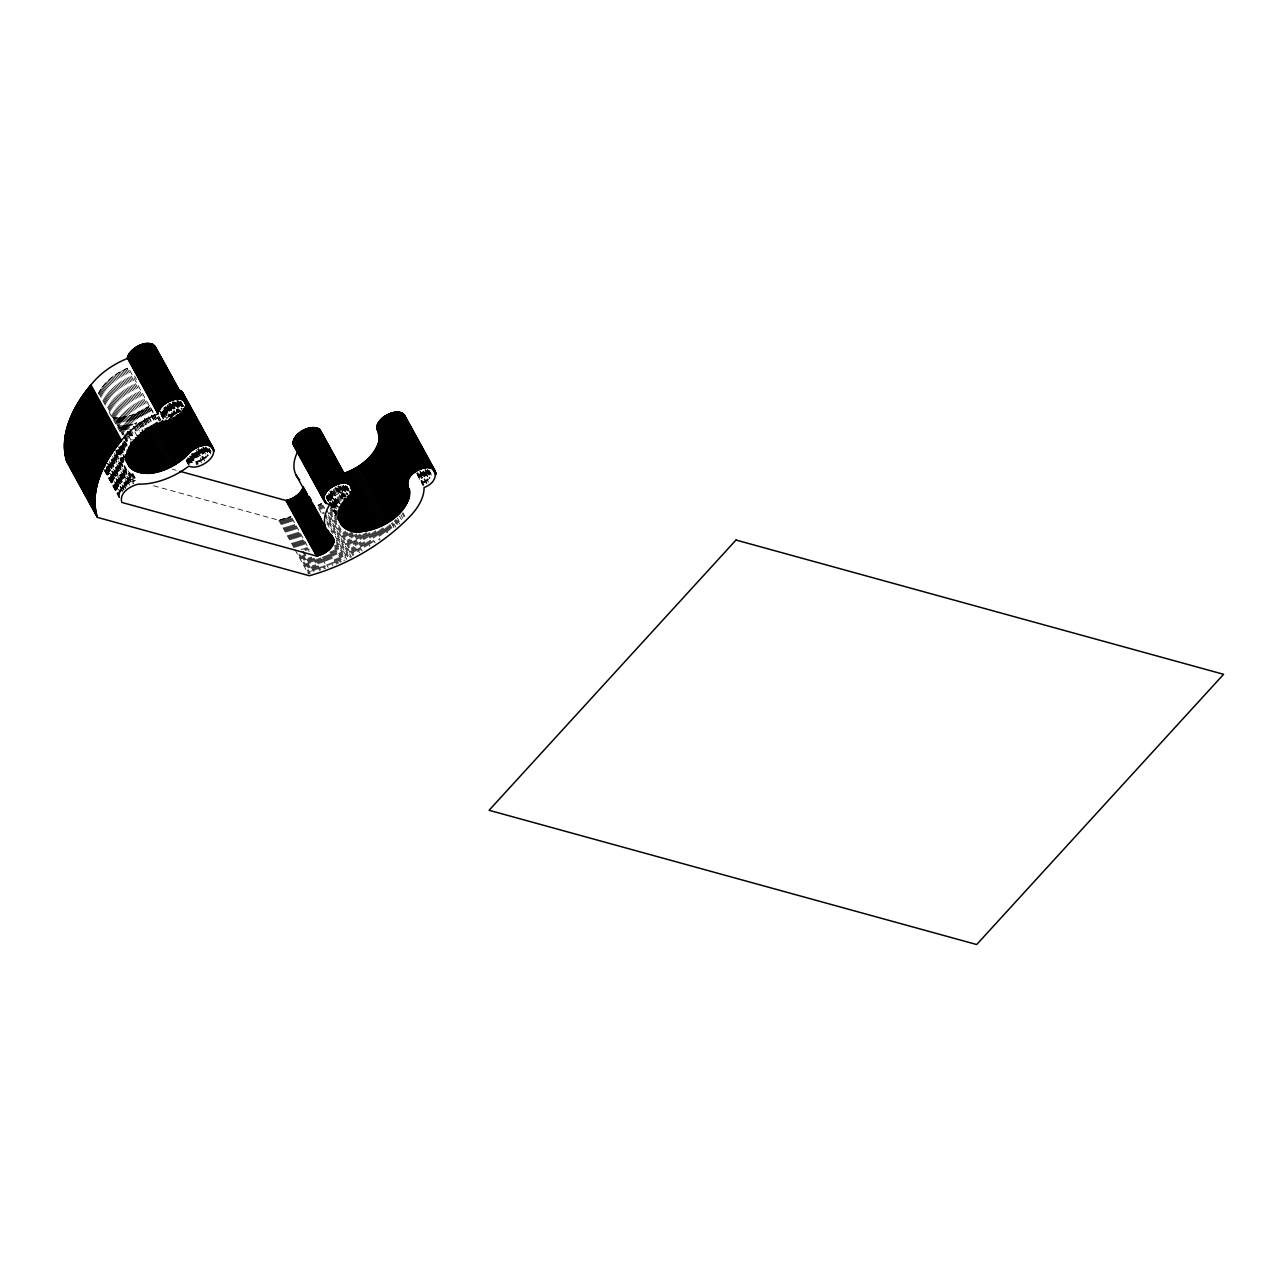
<?xml version="1.0" encoding="UTF-8"?>
<svg xmlns="http://www.w3.org/2000/svg" width="1288" height="1288" viewBox="0 0 1288 1288"><rect width="100%" height="100%" fill="white"/><g stroke="black" fill="none" stroke-linecap="round" stroke-linejoin="round"><path stroke-width="0.75" stroke-dasharray="5 3.75" d="M98.146 394.031C104.038 381.586 115.936 372.989 128.381 367.837L153.175 412.933M180.755 402.291L172.544 408.747L162.771 411.21L166.587 418.149M112.41 417.634C125.741 418.729 138.895 413.432 149.585 405.801M327.249 500.42L348.082 487.508M321.05 512.56L317.234 505.621L321.823 503.318M153.562 485.737L278.836 520.223L291.072 516.456M116.371 453.811L124.083 455.936M172.27 469.202L176.134 470.265M105.375 472.471L138.138 481.487M429.21 470.442L431.11 473.92M428.92 470.861L431.786 476.077M427.664 469.556L431.48 476.496M427.342 469.975L431.158 476.914M426.988 470.394L430.804 477.333M426.634 470.796L430.45 477.735M425.314 469.476L430.079 478.138M424.911 469.879L429.677 478.54M425.459 472.004L429.274 478.943M425.04 472.39L428.856 479.329M423.655 471.038L428.421 479.716M423.205 471.424L427.97 480.102M422.738 471.794L428.469 482.195M422.271 472.149L427.036 480.827M421.788 472.503L426.553 481.181M420.339 471.102L427.004 483.258M419.824 471.44L426.505 483.58M420.258 473.501L425.04 482.163M419.743 473.807L424.509 482.485M419.212 474.097L423.977 482.775M417.731 472.648L423.446 483.064M417.183 472.921L423.865 485.077M416.636 473.195L423.317 485.334M417.36 475.031L423.076 485.431M402.919 512.753L404.818 516.214M402.226 513.429L404.142 516.891M400.858 514.765L402.758 518.227M399.457 516.086L401.373 519.563M397.332 518.066L399.248 521.543M397.573 520.465L399.473 523.926M395.899 519.386L397.799 522.848M395.158 520.03L398.024 525.23M394.434 520.674L396.334 524.152M393.903 523.701L395.819 527.178M392.212 522.622L394.112 526.084M391.455 523.25L394.321 528.466M389.942 524.522L391.858 528M389.185 525.166L391.085 528.627M388.413 525.794L390.328 529.255M387.64 526.422L389.556 529.883M386.867 527.05L388.783 530.511M386.094 527.661L387.994 531.139M385.305 528.289L388.171 533.49M384.516 528.901L386.432 532.363M382.778 527.774L386.593 534.713M381.989 528.386L385.804 535.325M381.184 528.998L384.049 534.198M380.379 529.61L383.244 534.81M379.574 530.205L382.439 535.406M378.769 530.801L381.634 536.017M377.948 531.397L381.763 538.336M377.143 531.992L379.992 537.209M375.355 530.849L380.137 539.527M374.534 531.445L379.3 540.107M373.713 532.024L377.529 538.964M372.876 532.604L376.692 539.543M347.116 486.333L349.016 489.794M346.762 486.655L349.628 491.871M347.245 488.088L349.161 491.549M372.039 533.184L375.855 540.123M345.683 485.447L348.549 490.648M345.426 485.866L348.275 491.066M345.136 486.284L348.002 491.501M371.202 533.763L375.017 540.702M344.83 486.719L347.696 491.919M343.558 485.399L347.47 492.692M369.415 532.588L375.13 543.005M343.22 485.818L347.985 494.479M343.043 485.576L347.824 494.254M342.866 486.22L347.631 494.898M344.733 489.794L347.583 494.995M368.561 533.168L373.343 541.829M342.495 486.639L346.311 493.578M341.674 485.85L346.456 494.528M342.109 487.041L345.925 493.98M367.724 533.731L372.49 542.409M340.322 486.075L346.053 496.492M365.921 532.556L371.636 542.956M340.161 486.301L345.876 496.717M342.173 491.485L345.039 496.685M365.067 533.119L370.783 543.52M338.986 486.268L344.701 496.669M338.325 485.608L345.007 497.748M341.32 492.032L344.186 497.232M364.214 533.667L369.93 544.083M337.649 486.413L343.381 496.814M338.454 488.377L343.236 497.055M340.467 492.579L343.316 497.796M363.345 534.214L370.026 546.37M337.295 488.249L343.027 498.665M336.732 487.701L343.397 499.841M362.492 534.761L368.207 545.178M336.007 488.313L341.739 498.73M335.041 487.025L341.706 499.164M361.622 535.309L367.338 545.726M334.735 488.345L341.674 501.161M359.803 534.118L367.434 547.996M333.705 489.134L340.386 501.274M358.933 534.649L365.599 546.804M333.238 489.987L339.791 502.336M358.048 535.196L364.729 547.336M332.996 491.63L340.016 504.494M356.229 533.989L363.86 547.867M332.578 491.259L339.259 503.399M331.145 490.567L338.76 504.445M355.343 534.504L362.974 548.382M330.71 491.291L338.342 505.17M330.694 491.63L338.245 505.54M354.458 535.035L362.089 548.913M329.631 491.066L338.213 506.683M330.308 492.66L337.939 506.538M332.594 497.393L338.325 507.794M351.672 532.089L362.17 551.167M330.469 494.27L337.15 506.409M329.986 493.707L337.617 507.585M329.454 493.964L337.086 507.842M350.787 532.604L360.318 549.944M329.712 494.721L336.377 506.876M328.472 493.626L336.152 507.891M330.823 498.408L336.554 508.824M349.901 533.103L359.433 550.459M328.36 495.011L336.941 510.611M328.521 496.283L336.603 511.062M349 533.618L359.497 552.697M328.247 495.993L336.828 511.61M327.667 495.816L336.249 511.433M327.233 495.22L336.764 512.576M326.846 495.317L336.764 513.526M347.164 532.395L357.645 551.473M327.039 496.524L328.939 499.986M329.889 501.724L336.571 513.864M327.265 497.12L329.181 500.581M330.131 502.32L336.812 514.459M326.428 496.299L336.909 515.377M326.589 497.088L328.488 500.662M329.438 502.288L336.732 515.538M345.313 531.155L357.71 553.711M326.798 498.054L328.698 501.531M329.648 503.254L336.442 515.522M326.428 497.989L328.327 501.451M329.132 503.012L336.925 517.068M331.064 507.359L336.78 517.776M344.411 531.654L356.808 554.194M330.163 507.858L336.844 519.998M343.51 532.137L355.907 554.693M330.211 510.08L354.055 553.454M330.259 512.302L354.103 555.659M329.358 512.785L353.202 556.142M326.54 509.79L351.334 554.886M322.773 505.057L324.673 508.519M328.488 515.458L351.382 557.092M320.905 503.785L323.771 508.985M328.537 517.663L350.465 557.559M319.988 504.252L323.803 511.191M324.753 512.93L348.597 556.287M319.07 504.703L323.852 513.381M324.801 515.12L347.68 556.754M318.152 505.17L322.934 513.832M326.75 520.771L347.728 558.944M326.782 522.96L332.497 533.377M336.313 540.316L346.81 559.394M336.345 542.49L344.926 558.106M336.377 544.679L344.959 560.28M335.46 545.114L344.041 560.731M334.526 545.549L342.157 559.427M334.558 547.706L341.24 559.845M334.59 549.863L341.256 562.019M333.656 550.298L340.338 562.437M332.723 550.717L338.454 561.117M331.789 551.119L338.47 563.259M330.871 551.538L337.537 563.677M329.937 551.94L336.603 564.08M329.953 554.065L334.719 562.743M329.02 554.468L333.785 563.13M328.086 554.854L332.851 563.532M327.136 555.241L332.868 565.641M326.202 555.627L330.968 564.289M325.268 555.997L330.034 564.675M324.334 556.368L329.1 565.046M323.385 556.738L328.15 565.416M322.451 557.092L328.166 567.509M322.467 559.185L326.283 566.124M320.567 557.801L325.333 566.479M319.617 558.155L325.349 568.572M318.683 558.493L324.399 568.91M317.733 558.847L322.515 567.509M316.8 559.169L321.565 567.847M315.85 559.507L320.615 568.169M292.022 518.195L309.184 549.413M313.966 558.09L320.632 570.23M290.122 516.778L309.201 551.473M313.016 558.412L319.698 570.552M289.188 517.1L307.301 550.057M311.116 556.996L317.798 569.135M288.238 517.406L306.367 550.362M310.183 557.302L316.848 569.441M287.305 517.712L305.417 550.668M309.233 557.607L315.914 569.747M286.355 518.001L303.517 549.235M308.299 557.913L315.914 571.792M285.421 518.307L302.583 549.525M303.533 551.264L314.98 572.081M284.471 518.597L301.634 549.815M302.599 551.554L314.031 572.371M283.537 518.871L298.784 546.627M303.566 555.305L312.147 570.922M282.587 519.161L297.85 546.917M302.616 555.595L311.197 571.196M281.653 519.434L296.9 547.191M301.682 555.869L310.263 571.47M280.704 519.708L295.966 547.464M299.782 554.404L310.279 573.482M279.77 519.966L295.033 547.722M298.848 554.661L309.329 573.74M278.836 520.223L294.083 547.98M295.049 549.718L308.396 574.013M209.107 448.337L211.023 451.798M208.881 448.755L210.797 452.233M208.64 449.19L210.54 452.651M208.366 449.609L211.232 454.809M207.127 448.288L209.992 453.505M181.077 401.872L183.943 407.089M205.871 446.984L209.686 453.923M180.932 401.808L183.798 407.008M180.417 401.856L183.62 407.507M205.549 447.403L209.364 454.342M179.966 401.647L182.816 406.847M179.869 401.92L183.282 407.91M205.211 447.822L209.026 454.761M179.676 402.065L182.542 407.282M179.338 402.017L182.204 407.217M204.856 448.224L208.672 455.163M179.37 402.5L182.236 407.7M177.841 400.375L181.656 407.314M203.536 446.904L208.302 455.582M178.098 401.18L181.914 408.119M177.293 400.488L182.172 409.133M203.15 447.306L207.915 455.984M177.776 401.598L181.592 408.538M176.73 400.616L181.753 409.536M202.747 447.709L207.513 456.371M177.052 402.42L180.948 409.439M203.279 449.834L207.094 456.773M176.569 402.661L180.481 409.761M201.894 448.482L206.66 457.16M176.021 402.838L180.787 411.516M201.443 448.852L206.209 457.53M174.894 401.872L180.61 412.289M200.976 449.222L205.742 457.9M175.458 403.031L180.223 411.709M176.665 406.219L179.531 411.419M200.509 449.593L205.275 458.27M174.46 402.259L180.175 412.675M173.381 401.727L179.113 412.144M200.026 449.947L204.792 458.609M172.834 401.969L178.565 412.369M198.577 448.546L204.293 458.963M172.125 401.647L178.05 412.45M198.078 448.884L204.744 461.024M172.286 402.21L178.002 412.627M172.608 403.724L177.535 412.772M197.563 449.206L203.279 459.607M172.689 404.207L177.454 412.885M172.109 404.078L176.875 412.756M172.157 404.496L176.923 413.158M197.998 451.251L202.763 459.929M171.61 404.416L176.376 413.448M197.467 451.557L202.232 460.219M171.095 404.738L175.941 413.673L170.129 403.337M195.969 450.108L201.701 460.508M169.63 403.321L175.41 413.947M196.388 452.12L201.153 460.782M169.613 403.659L175.329 414.06M169.098 403.611L174.814 414.028M169.098 403.981L174.814 414.382M195.84 452.378L201.556 462.795M168.599 404.303L174.315 414.72M195.293 452.635L200.059 461.297M168.97 405.913L173.751 414.704M194.73 452.861L199.511 461.539M169.05 406.396L173.816 415.058M168.422 406.187L173.204 414.929M194.182 453.086L198.948 461.764M167.617 405.012L173.333 415.412M167.15 405.366L172.866 415.783M193.619 453.296L198.384 461.973M167.327 406.67L172.415 416.153M193.071 453.489L197.837 462.167M166.764 406.895L172.495 417.312M192.508 453.666L198.223 464.066M165.798 406.509L171.932 417.521M191.944 453.827L197.676 464.227M165.379 406.895L171.368 417.714M191.397 453.972L197.112 464.388M165.089 407.475L170.805 417.682M191.799 455.839L196.565 464.517M164.977 407.298L170.708 417.698M166.442 410.856L170.258 417.795M191.236 455.952L195.052 462.891M164.542 407.652L169.356 416.362M164.22 408.103L168.986 416.781M190.705 456.049L194.504 462.988M163.978 407.797L168.744 416.475M163.866 408.521L168.631 417.183M190.157 456.145L193.973 463.084M164.381 409.665L168.197 416.604M164.832 411.097L167.682 416.298M189.626 456.21L193.442 463.149M164.3 411.146L167.166 416.362M190.044 457.997L192.91 463.197M162.996 409.552L167.762 418.23M189.529 458.029L192.395 463.229M163.27 411.194L167.086 418.133M189.014 458.045L191.88 463.245M188.515 458.045L191.381 463.245M162.272 411.194L166.764 419.228M188.032 458.029L190.882 463.229M162.755 412.885L165.605 418.085M187.549 457.997L190.399 463.197M162.272 412.836L165.138 418.036M188.032 459.671L189.932 463.149M160.968 411.548L164.784 418.487M187.565 459.607L189.481 463.084M161.37 412.691L164.236 417.892M187.13 459.526L189.03 463.004M159.986 410.856L163.801 417.795M186.696 459.43L188.612 462.907M160.533 412.482L164.349 419.421M187.227 461.056L189.143 464.517M161.081 414.076L163.946 419.292M186.841 460.927L188.74 464.388M160.694 413.931L163.721 419.453M186.454 460.766L188.354 464.244M161.467 415.589L163.367 419.051M186.261 460.685L188.177 464.163M158.617 416.137L160.533 419.598M158.827 417.103L160.726 420.58M157.458 417.054L159.374 420.516M134.548 375.967L136.448 379.445M157.426 417.602L159.342 421.079M150.535 407.539L153.401 412.74M154.351 414.478L157.217 419.679M154.125 414.672L156.991 419.872M148.362 406.67L152.177 413.609M153.143 415.348L155.993 420.548M126.997 368.416L151.791 413.512M152.741 415.251L155.607 420.452M147.122 407.523L154.753 421.401M125.612 369.012L150.406 414.124M151.356 415.847L154.222 421.063M145.85 408.344L148.716 413.545M124.244 369.656L148.088 413.029M144.562 409.133L152.177 423.011M122.875 370.332L147.669 415.428M148.635 417.167L152.435 424.106M143.242 409.89L146.108 415.106M121.539 371.041L146.333 416.137M147.283 417.876L150.149 423.076M141.905 410.631L149.537 424.509M120.203 371.765L144.997 416.877M145.947 418.6L149.762 425.539M140.569 411.339L143.435 416.539M144.385 418.278L148.201 425.217M118.882 372.538L143.692 417.634M144.642 419.373L147.492 424.573M139.201 412.015L143.016 418.954M143.982 420.677L146.832 425.893M117.594 373.327L142.388 418.423M143.338 420.162L146.204 425.362M137.832 412.643L140.698 417.859M116.323 374.148L141.117 419.244M142.083 420.983L144.932 426.183M136.448 413.255L140.263 420.194M141.229 421.933L144.079 427.133M115.083 374.985L139.877 420.097M140.827 421.836L143.692 427.036M135.063 413.834L138.879 420.774M139.828 422.496L142.694 427.713M113.859 375.871L138.653 420.967M139.603 422.706L142.469 427.906M133.678 414.366L137.494 421.305M138.444 423.044L141.31 428.244M112.668 376.756L137.462 421.852M138.412 423.591L141.278 428.791M132.278 414.865L137.043 423.543M111.493 377.674L136.287 422.77M137.252 424.509L140.102 429.709M130.877 415.332L139.458 430.949M110.365 378.608L135.16 423.704M136.109 425.443L138.975 430.643M129.476 415.75L133.292 422.689M109.255 379.558L134.065 424.67M135.015 426.392L138.83 433.332M128.092 416.137L132.857 424.815M133.807 426.553L137.623 433.493M108.192 380.54L136.802 432.575M126.707 416.491L131.473 425.169M107.162 381.522L131.006 424.895M134.821 431.834L136.737 435.296M125.322 416.797L130.088 425.475M106.18 382.52L130.024 425.893M123.954 417.071L129.685 427.471M130.635 429.21L134.451 436.149M105.23 383.534L129.058 426.908M122.602 417.296L129.267 429.435M130.233 431.174L134.049 438.113M104.312 384.565L129.106 429.661M130.056 431.399L133.872 438.339M121.249 417.489L127.931 429.629M128.881 431.367L132.696 438.306M103.443 385.595L132.052 437.646M119.929 417.634L126.61 429.773M127.56 431.512L132.326 440.174M102.621 386.642L126.449 430.015M127.415 431.738L131.231 438.677M118.625 417.731L125.29 429.886M129.106 436.825L131.022 440.287M101.833 387.688L125.677 431.061M126.627 432.8L130.442 439.739M117.337 417.795L124.968 431.673M101.092 388.751L124.936 432.108M125.902 433.847L129.718 440.786M116.065 417.827L123.696 431.705M100.416 389.797L124.26 433.171M125.21 434.909L129.025 441.848M114.825 417.795L124.356 435.151M125.306 436.89L129.122 443.829M99.772 390.86L123.616 434.233M124.566 435.972L128.381 442.911M113.602 417.747L123.149 435.086M124.099 436.825L127.915 443.764M99.176 391.922L123.02 435.296M123.986 437.018L127.786 443.958M98.645 392.985L105.326 405.124M109.126 412.063L121.958 434.99M125.338 441.559L127.254 445.02M124.614 441.784L127.48 446.984M123.906 440.866L126.771 446.083M123.471 441.929L126.321 447.129M123.085 442.959L126.208 448.305M122.28 442.831L125.612 449.206M122.215 444.263L126.031 451.203M122.183 445.648L125.999 452.587M122.247 446.034L125.113 451.251M121.12 445.31L125.065 452.201M121.008 446.292L124.823 453.231M120.428 446.115L124.244 453.054M120.573 447.355L124.389 454.294M120.943 448.208L123.809 453.424M119.8 446.823L123.857 454.358M120.026 447.983L123.841 454.922M120.138 448.321L123.954 455.26M118.721 446.743L124.437 457.143M118.866 447.467L124.324 457.031M119.043 448.095L124.34 457.739M119.51 449.415L124.276 458.077M132.857 473.694L136.673 480.633M118.947 449.512L123.712 458.19M132.294 473.807L136.109 480.746M118.383 449.641L124.115 460.058M131.746 473.936L135.562 480.875M117.82 449.786L123.551 460.202M131.183 474.081L134.999 481.02M117.256 449.947L123.938 462.086M129.653 472.503L134.435 481.181M116.693 450.124L124.324 464.002M128.14 470.941L133.855 481.342M116.129 450.317L133.292 481.535M115.566 450.526L133.678 483.483M115.952 452.474L133.115 483.692M116.339 454.439L131.601 482.195M115.791 454.696L131.038 482.453M114.278 453.215L130.49 482.71M114.68 455.228L129.943 482.984M114.133 455.517L130.346 485.013M114.552 457.546L129.814 485.302M114.02 457.868L128.317 483.886M112.539 456.451L127.802 484.208M112.974 458.512L127.287 484.546M112.475 458.866L126.788 484.884M111.975 459.22L127.238 486.977M111.493 459.575L125.805 485.608M111.026 459.945L125.338 485.979M111.525 462.07L125.838 488.088M111.074 462.456L125.387 488.474M110.655 462.843L124.002 487.138M109.287 461.523L123.584 487.54M109.834 463.664L124.147 489.681M109.448 464.066L123.761 490.084M109.078 464.485L122.441 488.78M107.773 463.165L122.086 489.199M107.451 463.6L122.714 491.356M108.095 465.757L122.392 491.774M107.79 466.176L121.136 490.47M107.516 466.61L120.863 490.905M107.258 467.045L120.605 491.324M107.017 467.464L120.38 491.758M105.858 466.159L120.154 492.193M106.614 468.333L119.961 492.612M106.437 468.751L119.784 493.046M106.292 469.17L119.639 493.465M106.147 469.589L119.51 493.884M106.051 470.007L119.398 494.302M105.954 470.426L119.301 494.705M104.892 469.492L119.204 495.51M104.875 469.879L119.172 495.896M104.875 470.265L119.204 496.669M104.94 471.022L119.317 497.393M104.248 470.329L119.51 498.086M136.399 423.028A54.209 31.17 -28.8 0 1 134.451 423.784M132.503 424.476A54.209 31.17 -28.8 0 1 117.063 428.147"/><path stroke-width="1.5" d="M66.831 461.861C58.234 433.026 74.72 403.772 92.961 382.504A125.596 72.209 -28.8 0 1 94.62 380.62A54.209 31.17 -28.8 0 1 127.045 358.644C128.929 347.841 151.517 335.637 155.993 349.853M97.341 517.374C88.759 488.538 105.23 459.285 123.487 438.017A125.596 72.209 -28.8 0 1 125.145 436.133A54.209 31.17 -28.8 0 1 157.555 414.14C158.263 401.776 188.628 390.361 185.665 408.634C179 421.965 161.644 419.888 150.712 427.278C137.542 434.426 118.593 452.861 130.796 468.188C147.653 480.054 170.676 469.379 184.699 457.61C190.511 450.977 198.272 444.279 207.754 445.229C224.869 451.863 199.914 471.907 188.934 466.047A54.209 31.17 -28.8 0 1 138.573 484.095C130.555 485.769 118.85 492.885 121.829 502.433L316.51 556.03C324.544 554.371 336.232 547.255 333.254 537.708A54.209 31.17 -28.8 0 1 329.503 504.767C313.129 497.828 337.746 477.413 349.016 484.208C357.162 490.036 346.231 498.569 342.93 503.689C330.774 517.679 345.876 536.307 362.443 531.509C382.295 528.869 403.595 516.504 409.471 496.347C407.942 487.524 404.979 476.399 415.815 471.537C434.33 458.109 444.167 479.909 424.058 487.524A54.209 31.17 -28.8 0 1 411.339 514.942A125.596 72.209 -28.8 0 1 409.584 516.794C382.198 544.824 347.052 565.158 309.345 575.736L97.341 517.374L66.638 461.281M342.882 473.71C357.629 468.703 372.216 458.866 378.108 443.909C382.617 436.23 372.635 427.761 379.686 420.951C384.484 413.48 404.303 406.171 405.237 419.437M295.741 447.934C284.294 435.36 319.247 417.312 321.404 434.861M179.982 471.328L285.984 500.517C293.374 498.923 301.151 494.173 303.34 486.558M178.565 389.958L181.994 391.793L183.476 394.933M404.529 415.171L435.376 471.295M403.611 414.092L435.779 472.648M403.031 413.625L435.827 473.018M402.725 413.416L435.859 473.759M402.387 413.223L435.843 474.145M402.033 413.046L432.559 468.558M432.945 469.347L435.811 474.548M401.663 412.885L432.188 468.397M401.293 412.74L431.802 468.252M400.89 412.595L431.399 468.108M400.471 412.482L430.997 467.995M400.053 412.385L430.562 467.898M399.602 412.289L430.128 467.802M399.151 412.224L429.661 467.737M398.684 412.176L429.194 467.689M398.201 412.144L428.727 467.657M397.718 412.128L428.228 467.641M397.219 412.112L427.729 467.625M396.704 412.128L427.214 467.641M396.189 412.16L426.698 467.673M395.658 412.208L426.183 467.721M395.126 412.273L425.636 467.786M394.579 412.353L425.104 467.866M394.048 412.45L424.557 467.963M393.5 412.562L424.01 468.075M392.937 412.691L423.462 468.204M392.389 412.836L422.899 468.349M391.826 412.997L422.351 468.51M391.262 413.174L421.788 468.687M390.715 413.368L421.224 468.88M390.151 413.577L420.677 469.09M389.588 413.786L420.113 469.299M389.04 414.028L419.566 469.54M388.493 414.269L419.002 469.782M387.946 414.527L418.455 470.04M387.398 414.8L417.924 470.313M386.867 415.09L417.376 470.603M386.336 415.396L416.845 470.893M385.804 415.702L416.33 471.215M385.289 416.024L415.815 471.537M384.79 416.346L415.316 471.859M384.291 416.684L414.816 472.197M383.808 417.038L414.334 472.551M383.341 417.409L413.851 472.921M382.874 417.779L413.4 473.292M382.423 418.149L412.949 473.662M381.989 418.536L412.514 474.048M381.57 418.922L412.079 474.435M381.168 419.325L411.677 474.837M380.765 419.727L411.291 475.24M380.395 420.13L410.904 475.642M380.041 420.548L410.55 476.061M379.686 420.951L410.212 476.463M379.364 421.369L409.89 476.882M379.058 421.804L409.584 477.301M378.769 422.223L409.294 477.735M378.511 422.641L409.021 478.154M378.253 423.06L408.779 478.573M378.028 423.494L408.538 479.007M377.819 423.913L408.328 479.426M377.626 424.332L408.151 479.844M377.464 424.75L407.974 480.263M377.32 425.169L407.829 480.682M377.191 425.587L407.7 481.1M377.078 425.99L407.604 481.503M376.998 426.392L407.523 481.905M376.949 426.795L407.459 482.308M376.901 427.181L407.427 482.694M376.885 427.568L407.411 483.081M376.885 427.954L407.443 483.837M376.965 428.679L407.652 484.9M377.239 429.709L407.894 485.544M378.994 434.185L409.504 489.698M379.155 435.086L409.665 490.599M379.252 435.988L409.777 491.501M379.3 436.922L409.826 492.435M379.3 437.888L409.809 493.385M379.236 438.854L409.745 494.367M379.123 439.836L409.632 495.349M378.946 440.834L409.471 496.347M378.72 441.848L409.246 497.361M378.447 442.879L408.972 498.392M378.108 443.909L408.634 499.422M377.738 444.956L408.248 500.469M377.287 446.002L407.813 501.515M376.804 447.065L407.33 502.578M376.257 448.111L406.783 503.624M375.677 449.174L406.187 504.687M375.033 450.236L405.559 505.749M374.341 451.299L404.867 506.812M373.617 452.346L404.126 507.858M372.828 453.392L403.353 508.905M372.007 454.439L402.516 509.951M371.137 455.485L401.647 510.982M370.219 456.499L400.745 512.012M369.27 457.514L399.795 513.026M368.288 458.512L398.797 514.025M367.257 459.51L397.767 515.023M366.178 460.476L396.704 515.989M365.084 461.426L395.609 516.939M363.957 462.36L394.466 517.873M362.781 463.278L393.307 518.79M361.59 464.179L392.116 519.692M360.366 465.049L390.892 520.561M359.127 465.886L389.636 521.399M357.855 466.707L388.364 522.22M356.551 467.512L387.076 523.009M355.247 468.269L385.756 523.781M353.91 469.009L384.436 524.522M352.574 469.701L383.083 525.214M351.205 470.378L381.731 525.89M349.837 471.022L380.363 526.534M348.452 471.633L378.978 527.146M347.068 472.197L377.593 527.71M345.667 472.744L376.193 528.257M344.282 473.243L374.792 528.756M320.229 430.047L351.769 487.395M319.73 429.548L351.994 488.442M319.15 429.081L352.027 488.812M318.828 428.888L349.354 484.401M318.136 428.518L349.016 484.208M317.766 428.357L348.291 483.869M350.513 487.589L373.407 529.223M317.379 428.196L347.905 483.708M316.977 428.067L347.502 483.58M316.574 427.954L347.084 483.467M316.14 427.858L346.649 483.37M351.028 491.469L372.007 529.642M315.689 427.777L346.214 483.29M315.238 427.713L345.748 483.225M314.771 427.664L345.281 483.177M314.288 427.632L344.798 483.145M349.628 491.871L370.606 530.028M313.789 427.616L344.315 483.129M313.29 427.616L343.816 483.129M312.775 427.632L343.3 483.145M350.143 495.687L369.221 530.382M312.26 427.664L342.785 483.177M311.728 427.713L342.254 483.225M311.197 427.777L341.723 483.29M348.774 495.993L367.853 530.688M310.666 427.858L341.175 483.37M310.118 427.97L340.628 483.483M347.406 496.266L366.484 530.962M309.571 428.083L340.08 483.596M309.007 428.212L339.533 483.725M347.003 498.214L365.116 531.187M308.46 428.357L338.969 483.869M307.896 428.518L338.422 484.03M307.333 428.695L337.858 484.208M345.651 498.408L363.779 531.364M306.786 428.888L337.295 484.401M306.222 429.097L336.748 484.61M344.331 498.553L362.443 531.509M305.659 429.323L336.184 484.835M305.111 429.564L335.637 485.077M343.977 500.388L361.139 531.622M304.564 429.806L335.073 485.318M304.016 430.063L334.526 485.576M343.638 502.191L359.851 531.686M303.469 430.353L333.995 485.866M302.938 430.627L333.463 486.139M342.367 502.223L358.579 531.702M302.406 430.933L332.932 486.445M301.891 431.239L332.401 486.751M342.077 503.93L357.339 531.686M301.376 431.577L331.885 487.073M340.869 503.866L356.132 531.622M300.877 431.899L331.386 487.411M300.378 432.253L330.903 487.766M340.628 505.508L354.941 531.525M299.895 432.591L330.42 488.104M340.435 507.086L353.781 531.381M299.428 432.961L329.937 488.474M298.961 433.332L329.487 488.844M339.308 506.909L352.654 531.187M298.51 433.702L329.036 489.215M339.163 508.422L351.56 530.962M298.075 434.088L328.601 489.601M297.657 434.491L328.182 490.004M339.05 509.887L350.497 530.704M297.254 434.877L327.78 490.39M338.986 511.32L349.483 530.398M296.868 435.28L327.394 490.792M296.498 435.698L327.007 491.211M338.003 510.966L348.501 530.044M296.143 436.101L326.653 491.614M338.019 512.318L347.551 529.658M295.805 436.519L326.315 492.032M338.068 513.622L346.649 529.239M295.483 436.938L325.993 492.451M338.164 514.894L345.78 528.772M295.177 437.356L325.703 492.869M338.293 516.134L344.975 528.273M294.888 437.791L325.413 493.304M338.47 517.341L344.202 527.742M294.63 438.21L325.139 493.723M337.746 516.762L343.477 527.178M294.389 438.628L324.898 494.141M338.019 517.889L342.801 526.567M338.358 519L342.173 525.939M294.163 439.063L324.673 494.576M337.778 518.323L341.594 525.263M293.954 439.482L324.463 494.995M293.761 439.9L324.286 495.413M293.6 440.319L324.125 495.832M293.455 440.738L323.98 496.25M293.342 441.14L323.852 496.653M293.229 441.559L323.755 497.071M293.149 441.961L323.674 497.474M293.101 442.348L323.61 497.86M293.068 442.75L326.589 503.64M293.052 443.136L325.928 503.238M293.084 443.877L325.639 503.012M293.213 444.585L325.091 502.529M331.097 534.536L333.962 539.736M331.129 534.906L333.995 540.107M331.145 535.277L334.011 540.88M328.263 530.865L333.978 541.266M309.136 496.572L311.036 500.034M323.433 522.59L325.349 526.051M327.249 529.529L333.93 541.668M309.056 496.975L310.972 500.436M312.871 503.914L321.453 519.531M323.368 522.992L325.268 526.47M327.184 529.932L333.85 542.071M303.243 486.977L307.059 493.916M308.959 497.377L333.769 542.49M303.131 487.395L333.64 542.908M295.999 474.886L333.512 543.327M302.825 488.233L333.351 543.745M302.648 488.667L333.173 544.18M302.455 489.086L332.964 544.599M302.229 489.521L332.739 545.033M301.988 489.939L332.497 545.452M301.73 490.374L332.24 545.887M301.44 490.809L331.966 546.321M301.134 491.227L331.66 546.74M300.829 491.662L331.338 547.175M300.49 492.08L331 547.593M300.136 492.499L330.646 548.012M299.766 492.918L330.275 548.43M299.363 493.32L329.889 548.833M298.961 493.739L329.487 549.235M298.542 494.125L329.068 549.638M298.108 494.528L328.633 550.04M297.657 494.914L328.182 550.427M297.206 495.284L327.716 550.797M296.723 495.655L327.249 551.167M296.24 496.025L326.766 551.538M295.741 496.363L326.267 551.876M295.242 496.717L325.751 552.23M294.727 497.039L325.236 552.552M294.195 497.361L324.721 552.874M293.664 497.667L324.173 553.18M293.117 497.973L323.642 553.486M292.569 498.247L323.095 553.76M292.022 498.52L322.547 554.033M291.474 498.778L321.984 554.291M290.911 499.019L321.42 554.532M290.347 499.261L320.857 554.774M289.784 499.47L320.293 554.983M289.22 499.664L319.73 555.176M288.641 499.857L319.166 555.37M288.077 500.034L318.603 555.547M287.514 500.179L318.039 555.692M286.95 500.324L317.476 555.836M286.403 500.436L316.912 555.949M285.984 500.517L316.51 556.03M182.655 392.615L213.518 448.739M181.994 391.793L213.937 450.092M181.447 391.311L213.985 450.446M180.835 390.876L214.033 451.203M180.497 390.699L211.007 446.195M180.143 390.522L210.652 446.018M179.773 390.344L210.282 445.857M155.107 346.424L209.912 445.712M154.447 345.603L209.509 445.584M153.884 345.12L209.091 445.471M153.272 344.701L208.656 445.374M152.934 344.508L185.569 403.627M152.58 344.331L183.089 399.844M183.411 400.182L208.205 445.294M152.209 344.17L182.719 399.683M185.826 405.334L207.754 445.229M151.807 344.025L182.333 399.538M186.309 407.008L207.288 445.181M151.404 343.896L181.93 399.409M150.986 343.783L181.511 399.296M185.826 406.976L206.804 445.149M150.551 343.687L181.077 399.2M185.327 406.96L206.305 445.133M150.116 343.622L180.626 399.135M184.828 406.96L205.806 445.133M149.65 343.558L180.175 399.071M185.279 408.715L205.307 445.149M149.183 343.51L179.692 399.022M148.7 343.477L179.209 398.99M184.748 408.747L204.776 445.181M184.232 408.795L204.261 445.229M148.201 343.461L178.726 398.974M147.701 343.461L178.227 398.974M183.685 408.86L203.713 445.294M147.186 343.477L177.712 398.99M183.154 408.956L203.182 445.374M146.671 343.526L177.18 399.038M183.556 410.775L202.635 445.471M146.14 343.574L176.665 399.087M183.009 410.904L202.087 445.6M145.608 343.638L176.118 399.151M182.461 411.033L201.524 445.729M145.061 343.735L175.587 399.248M181.898 411.178L200.976 445.873M144.514 343.832L175.039 399.344M182.3 413.078L200.413 446.034M143.966 343.944L174.492 399.457M181.737 413.255L199.865 446.212M143.419 344.089L173.928 399.602M181.173 413.448L199.302 446.405M142.855 344.234L173.381 399.747M180.626 413.657L198.738 446.614M142.292 344.395L172.817 399.908M180.062 413.867L198.191 446.839M141.744 344.572L172.254 400.085M179.515 414.108L197.628 447.065M141.181 344.782L171.707 400.294M140.617 344.991L171.143 400.504M179.918 416.088L197.08 447.322M140.07 345.216L170.58 400.729M178.42 414.623L196.533 447.58M177.873 414.897L195.985 447.854M139.507 345.442L170.032 400.954M177.342 415.187L195.454 448.144M138.959 345.699L169.485 401.212M138.412 345.957L168.937 401.47M176.81 415.493L194.923 448.449M137.88 346.247L168.39 401.759M177.245 417.537L194.407 448.755M175.78 416.121L193.892 449.077M137.349 346.536L167.859 402.049M176.231 418.181L193.393 449.415M136.818 346.842L167.327 402.339M136.303 347.148L166.812 402.661M175.732 418.536L192.894 449.754M135.787 347.47L166.297 402.983M174.299 417.151L192.411 450.108M173.816 417.505L191.944 450.478M135.288 347.808L165.798 403.321M173.365 417.876L191.477 450.848M134.789 348.146L165.315 403.659M172.914 418.262L191.027 451.219M134.306 348.501L164.832 404.013M172.479 418.648L190.608 451.605M133.839 348.871L164.365 404.384M172.061 419.035L190.189 451.991M133.388 349.241L163.898 404.754M171.658 419.437L189.771 452.394M132.938 349.628L163.447 405.124M171.272 419.84L189.384 452.796M132.503 350.014L163.029 405.511M169.936 418.503L189.014 453.199M132.084 350.4L162.61 405.913M169.581 418.922L188.66 453.618M131.682 350.803L162.208 406.316M131.296 351.205L161.821 406.718M168.712 419.952L187.79 454.648M130.925 351.608L161.451 407.121M130.571 352.027L161.097 407.539M130.233 352.445L160.758 407.958M167.73 420.967L186.792 455.662M129.927 352.864L160.437 408.377M129.621 353.282L160.147 408.795M129.347 353.701L159.857 409.214M165.733 420.21L185.762 456.644M129.074 354.12L159.599 409.632M128.832 354.554L159.358 410.067M128.607 354.973L159.132 410.486M164.671 421.192L184.699 457.61M128.414 355.391L158.923 410.904M128.237 355.81L158.746 411.323M128.076 356.229L158.585 411.741M127.931 356.647L158.44 412.16M127.802 357.066L158.327 412.579M162.626 420.403L183.604 458.576M127.705 357.468L158.231 412.981M127.641 357.871L158.15 413.384M127.576 358.273L158.086 413.947M161.483 421.337L182.461 459.51M160.324 422.255L181.302 460.428M159.132 423.156L180.111 461.313M156.943 422.287L178.887 462.183M155.703 423.124L177.631 463.036M154.431 423.945L176.359 463.841M153.143 424.75L175.071 464.646M151.823 425.507L173.767 465.403M150.503 426.248L172.431 466.143M149.15 426.94L171.079 466.852M147.782 427.616L169.726 467.528M146.413 428.26L168.358 468.156M145.045 428.872L166.973 468.768M144.61 431.174L165.589 469.347M142.26 429.983L164.188 469.879M141.809 432.221L162.787 470.378M140.408 432.671L161.403 470.844M139.973 434.829L160.002 471.263M138.589 435.231L158.601 471.649M137.188 435.569L157.217 472.004M136.77 437.614L155.848 472.31M135.401 437.888L154.48 472.583M134.999 439.852L153.111 472.809M133.646 440.029L151.775 473.002M133.276 441.913L150.455 473.147M131.972 442.026L149.134 473.243M130.684 442.09L147.846 473.308M130.378 443.845L146.59 473.34M130.088 445.551L145.335 473.308M129.814 447.226L144.127 473.26M128.623 447.129L142.936 473.147M128.43 448.723L141.777 473.002M128.253 450.269L140.65 472.825M127.158 450.043L139.555 472.599M90.965 384.967L121.491 440.48M127.061 451.508L138.492 472.326M90.434 385.498L120.959 440.995M126.981 452.941L137.478 472.02M89.87 386.191L120.38 441.704M126.948 454.326L136.496 471.682M89.291 386.899L119.816 442.412M126.965 455.678L135.546 471.295M88.727 387.591L119.253 443.104M126.063 455.26L134.644 470.861M125.194 454.793L133.791 470.41M88.18 388.3L118.689 443.813M125.338 456.033L132.97 469.911M125.516 457.224L132.197 469.379M87.632 389.008L118.142 444.521M125.757 458.399L131.473 468.8M130.796 468.188L125.403 458.882L129.589 466.884M87.085 389.717L117.594 445.229M125.242 459.236L129.058 466.176M86.538 390.425L117.063 445.938M86.006 391.133L116.532 446.646M85.475 391.842L116.001 447.355M84.96 392.55L115.469 448.063M84.445 393.259L114.954 448.771M83.929 393.967L114.439 449.48M83.43 394.675L113.94 450.188M82.931 395.384L113.441 450.897M82.432 396.092L112.958 451.605M81.949 396.817L112.459 452.329M81.466 397.525L111.992 453.038M80.999 398.233L111.509 453.746M80.532 398.958L111.042 454.471M80.065 399.666L110.591 455.179M79.615 400.375L110.124 455.888M79.164 401.099L109.673 456.612M78.713 401.808L109.239 457.321M78.278 402.516L108.804 458.029M77.86 403.241L108.369 458.753M77.425 403.949L107.951 459.462M77.006 404.673L107.532 460.186M76.604 405.382L107.113 460.895M76.201 406.106L106.711 461.619M75.799 406.815L106.324 462.328M75.412 407.523L105.922 463.036M75.026 408.248L105.535 463.761M74.64 408.956L105.165 464.469M74.269 409.665L104.795 465.177M73.915 410.389L104.425 465.902M73.545 411.097L104.07 466.61M73.207 411.806L103.716 467.319M72.853 412.53L103.378 468.043M72.514 413.239L103.04 468.751M72.192 413.947L102.702 469.46M71.854 414.656L102.38 470.168M71.548 415.364L102.058 470.877M71.226 416.088L101.752 471.601M70.921 416.797L101.446 472.31M70.631 417.505L101.14 473.018M70.341 418.214L100.85 473.726M70.051 418.922L100.577 474.435M69.777 419.614L100.287 475.127M69.504 420.323L100.013 475.836M69.246 421.031L99.756 476.544M68.989 421.74L99.498 477.252M68.731 422.432L99.257 477.945M68.489 423.14L98.999 478.653M68.248 423.833L98.774 479.345M68.023 424.541L98.548 480.054M67.797 425.233L98.323 480.746M67.588 425.926L98.097 481.438M67.379 426.634L97.888 482.147M67.169 427.326L97.695 482.839M66.976 428.019L97.502 483.531M66.799 428.711L97.308 484.224M66.606 429.403L97.131 484.916M66.445 430.079L96.954 485.592M66.268 430.772L96.793 486.284M66.107 431.464L96.632 486.977M65.962 432.14L96.471 487.653M65.817 432.832L96.326 488.345M65.672 433.509L96.198 489.021M65.543 434.185L96.069 489.698M65.414 434.861L95.94 490.374M65.302 435.537L95.827 491.05M65.189 436.213L95.715 491.726M65.092 436.89L95.602 492.402M64.996 437.566L95.521 493.079M64.899 438.226L95.425 493.739M64.819 438.902L95.344 494.399M64.754 439.562L95.264 495.075M64.69 440.222L95.199 495.735M64.625 440.882L95.135 496.395M64.577 441.543L95.087 497.055M64.529 442.203L95.038 497.715M64.481 442.847L95.006 498.359M64.448 443.507L94.974 499.019M64.432 444.151L94.942 499.664M64.416 444.795L94.926 500.308M64.4 445.439L94.926 500.952M64.4 446.083L94.926 501.596M64.4 446.727L94.926 502.24M64.416 447.371L94.942 502.884M64.432 447.999L94.958 503.511M64.464 448.643L94.974 504.155M64.497 449.271L95.006 504.783M64.529 449.898L95.054 505.411M64.577 450.526L95.103 506.039M64.642 451.138L95.151 506.651M64.69 451.766L95.215 507.279M64.77 452.378L95.28 507.891M64.835 452.99L95.441 509.114M65.012 454.213L95.537 509.726M65.108 454.825L95.634 510.338M65.221 455.421L95.843 511.529M65.447 456.612L95.956 512.125M65.575 457.208L96.214 513.316M65.833 458.399L96.359 513.912M65.994 458.979L96.664 515.071M66.3 460.138L96.986 516.23M299.702 479.796A54.209 31.17 -28.8 0 1 298.816 478.911M298.011 477.961A54.209 31.17 -28.8 0 1 298.172 450.736M735.995 540.042L489.086 810.281L976.69 944.539L1223.6 674.316L735.995 540.042"/></g></svg>
